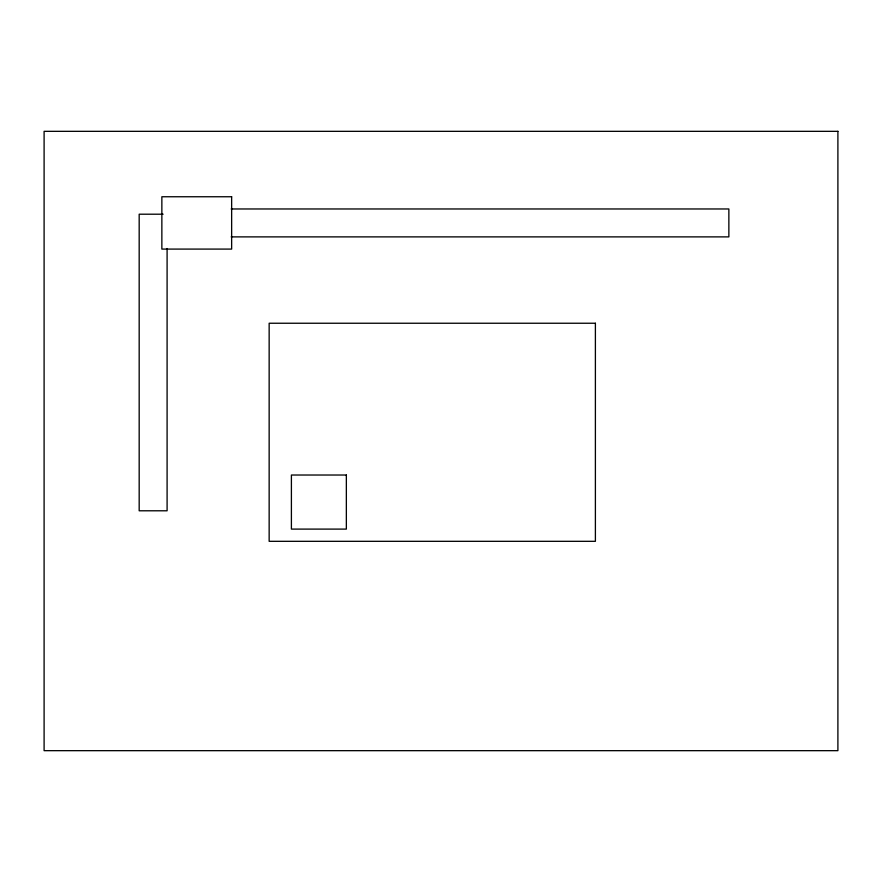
<?xml version="1.0" encoding="UTF-8"?>
<svg xmlns="http://www.w3.org/2000/svg" width="882" height="882" viewBox="0 0 882 882"><rect width="100%" height="100%" fill="white"/><g stroke="black" fill="none" stroke-linecap="round" stroke-linejoin="round"><path stroke-width="1.32" d="M231.172 208.968L728.863 208.968L728.863 236.883L231.172 236.883M163.104 214.205L139.18 214.205L139.18 510.788L167.095 510.788L167.095 248.526M837.9 131.33L44.1 131.33L44.1 750.67L837.9 750.67L837.9 131.33M231.646 196.752L161.858 196.752L161.858 249.088L231.646 249.088L231.646 196.752M595.394 323.242L269.153 323.242L269.153 541.316L595.394 541.316L595.394 323.242M346.35 475.023L291.402 475.023L291.402 529.101L346.35 529.101L346.35 475.023"/></g></svg>
